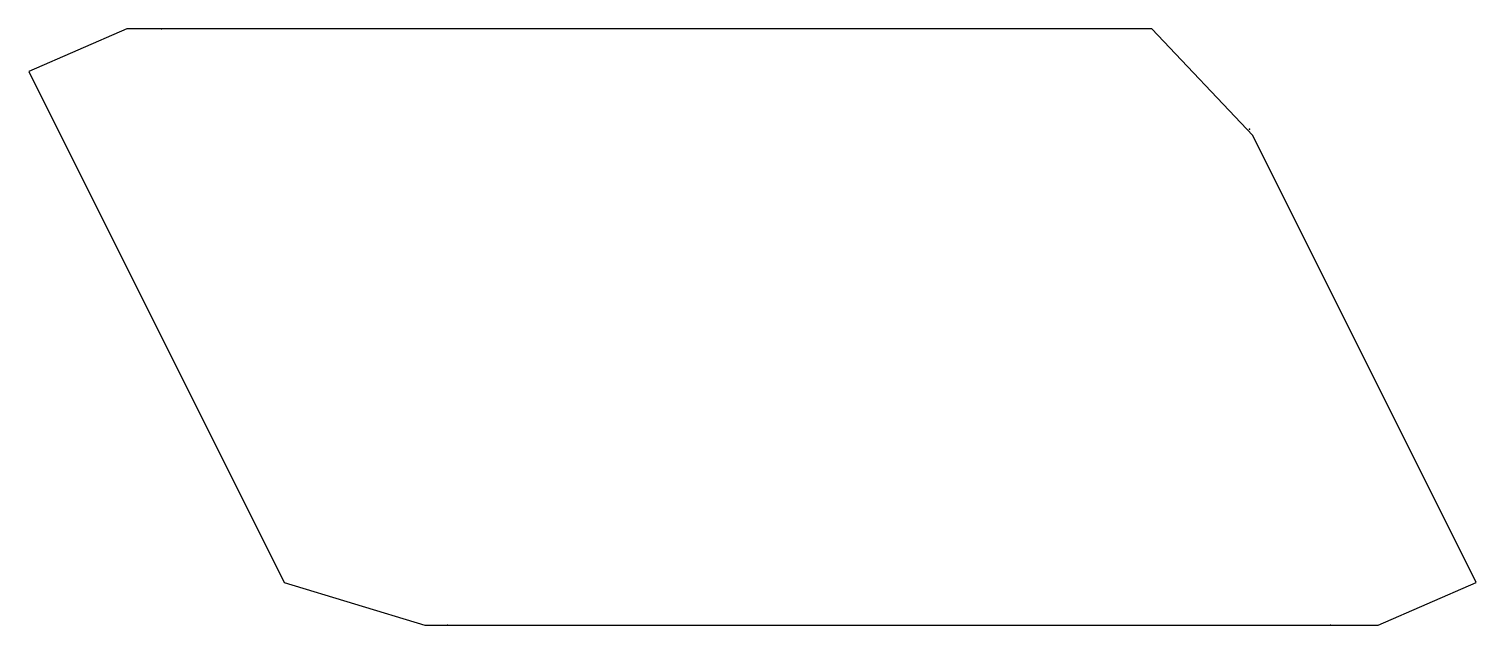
# Model space of a CAD drawing. Extents: x -23 to 98, y 0 to 50.
import ezdxf

# ---------------------------------------------------------------- set-up
doc = ezdxf.new("R2010")
doc.units = 0
doc.layers.get('0').update_dxf_attribs({"color": 250, "linetype": 'CONTINUOUS'})

msp = doc.modelspace()

# ---------------------------------------------------------------- linework, layer by layer
msp.add_lwpolyline([(-1.788854, 3.577709), (10, 0), (90, 0), (98.211146, 3.577709), (79.472136, 41.055728), (71, 50), (-15, 50), (-23.211146, 46.422291)], close=True)
for p in [(-12.08, 50), (79.196, 41.608), (11.9, 0), (86, 0)]:
    msp.add_point(p)

doc.saveas('drawing.dxf')
